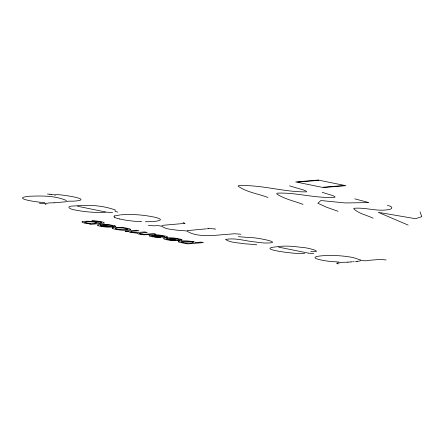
<?xml version="1.0" encoding="UTF-8"?>
<svg xmlns="http://www.w3.org/2000/svg" width="444" height="444" viewBox="0 0 444 444"><rect width="100%" height="100%" fill="white"/><g stroke="black" fill="none" stroke-linecap="round" stroke-linejoin="round"><path stroke-width="0.67" d="M114.58 215.934L120.38 214.879M360.672 260.7L359.396 261.033A15.734 2.192 5.2 0 1 358.935 261.116L357.359 261.327M187.185 230.625L206.471 228.821M161.794 225.491L162.31 225.391A14.819 2.065 5.2 0 1 162.704 225.324L183.733 223.476A14.524 2.02 5.2 0 1 184.049 223.46L185.043 223.376L184.743 223.243A9.03 1.254 5.2 0 1 184.299 223.088L184.049 222.993A12.338 1.715 5.2 0 1 183.405 222.694L183.122 222.505M356.804 261.388L356.243 261.455M356.876 261.383L357.22 261.344M355.527 261.533L354.873 261.599M208.103 228.671L208.785 228.599A10.761 1.499 5.2 0 0 209.174 228.555L210.956 228.582A5.261 0.733 5.2 0 0 211.744 228.682L212.532 228.777A11.683 1.626 5.2 0 0 214.247 228.96M208.647 228.616L207.337 228.743M179.548 240.498L174.548 240.626A7.592 1.054 5.2 0 1 172.91 240.543L172.078 240.476A7.459 1.038 5.2 0 1 168.931 240.115L167.099 239.804A10.589 1.476 5.2 0 1 166.056 239.588L164.935 239.305A7.637 1.066 5.2 0 1 163.697 238.767L163.603 238.639A7.759 1.082 5.2 0 1 163.681 238.4L165.579 237.956A16.622 2.314 5.2 0 1 166.6 237.867L170.352 237.795A7.615 1.06 5.2 0 1 172.389 237.901A7.565 1.054 5.2 0 1 175.674 238.234L180.808 239.238M338.372 262.992L337.523 263.064M113.076 227.045L108.297 227.156A7.592 1.054 5.2 0 1 106.654 227.067L105.827 227.006A7.459 1.038 5.2 0 1 102.681 226.645L100.849 226.329A10.589 1.476 5.2 0 1 99.806 226.113L98.685 225.829M353.824 261.699L352.752 261.793M298.085 182.084L318.365 180.397M323.315 187.213L343.601 185.525M215.212 235.32L234.399 233.755L240.842 234.221M352.048 261.849L351.576 261.888M214.752 235.359C205.905 235.631 195.615 236.169 187.884 231.668A18.015 2.509 5.2 0 0 187.424 231.235A21.373 2.975 5.2 0 0 187.224 231.113L183.206 230.547A20.374 2.836 5.2 0 1 181.801 230.492L177.989 230.269A8.325 1.16 5.2 0 1 176.906 230.181C172.2 229.415 166.927 229.42 162.77 226.878A37.263 5.184 5.2 0 0 162.116 226.373L158.841 225.691A4.584 0.638 5.2 0 0 157.787 225.641L154.135 225.802A3.774 0.527 5.2 0 1 153.263 225.802L148.385 225.358M351.337 261.904L350.854 261.938M337.362 263.076L336.691 263.175L337.157 263.431A12.565 1.748 5.2 0 1 337.412 263.553L338.134 263.947M350.693 261.949L350.372 261.977M121.018 214.824C132.284 213.997 143.673 214.857 154.717 217.216C167.993 220.318 154.457 221.678 149.589 221.673A28.527 3.968 5.2 0 1 146.637 221.75L145.338 221.756M349.883 262.01L348.063 262.127M100.35 224.392L104.096 224.325A7.615 1.06 5.2 0 1 106.138 224.425A7.565 1.054 5.2 0 1 109.424 224.764L114.558 225.768M347.979 262.132L347.641 262.154M347.469 262.165L342.33 262.321A8.275 1.154 5.2 0 1 341.708 262.321L340.509 262.493A9.202 1.282 5.2 0 1 340.254 262.643L340.143 262.682A9.785 1.36 5.2 0 1 338.7 262.97M105.4 212.21C95.565 212.787 85.653 212.038 75.991 210.145C69.58 209.396 64.441 205.961 74.692 205.949A7.626 1.06 5.2 0 0 76.39 205.772C89.244 204.69 102.93 205.5 115.101 209.945A31.907 4.44 5.2 0 1 115.285 210.112L114.957 211.128A4.124 0.572 5.2 0 0 115.385 211.305L117.843 212.193M54.14 202.791L65.423 201.804A35.098 4.884 5.2 0 0 66.461 201.637L68.287 201.176L73.743 201.16A28.96 4.029 5.2 0 0 74.881 201.065C94.961 199.328 59.379 194.2 57.021 194.711A12.377 1.721 5.2 0 0 56.155 194.683L54.235 194.805L55.295 195.421M304.645 253.191C302.186 255.161 251.876 248.967 276.901 246.764C285.797 245.332 294.955 246.542 303.84 247.647C306.993 247.541 325.646 252.47 310.7 251.626M144.306 234.327L144.844 234.31A14.08 1.959 5.2 0 0 146.009 234.232L153.213 233.633L155.583 234.116L144.483 234.826A4.168 0.577 5.2 0 1 143.712 234.782A4.507 0.627 5.2 0 1 142.163 234.632L138.661 234.005A6.05 0.844 5.2 0 1 137.501 233.605L137.218 233.156L131.08 232.478M141.553 221.684L140.842 221.656M140.554 221.645L140.121 221.623A19.603 2.731 5.2 0 1 124.936 220.041L119.48 218.953M308.824 253.163L308.941 253.174A4.829 0.672 5.2 0 1 309.29 253.197L309.868 253.252A14.43 2.009 5.2 0 0 310.334 253.291L313.697 253.574M173.576 238.406L173.304 238.389A5.167 0.722 5.2 0 0 172.222 238.328L169.109 238.361L179.587 240.493M308.597 253.147L278.56 247.13M47.419 194.061L49.223 194.206M49.29 194.211L50.583 194.328M39.333 203.18L44.616 203.696M112.621 212.687L107.06 212.21A2.658 0.372 5.2 0 1 106.715 212.177L105.722 212.016A12.032 1.676 5.2 0 1 105.461 211.954L77.484 206.238M215.629 229.093L214.474 228.982M386.114 259.951L379.953 259.413L369.319 260.312A48.54 6.754 5.2 0 0 368.614 260.373C362.837 262.016 358.103 258.735 352.786 257.481C344.283 255.888 335.592 255.278 326.945 255.494C299.717 256.699 326.273 261.793 335.758 261.782A14.397 2.004 5.2 0 1 336.885 261.888L339.127 262.127M44.894 202.519C41.619 202.925 8.941 198.418 29.038 196.259C41.486 195.826 54.878 195.432 66.445 200.538M50.799 194.35L51.693 194.45M238.323 236.674L249.461 237.562A10.101 1.404 5.2 0 1 250.594 237.629C254.795 237.152 287.618 243.334 264.208 243.001A10.623 1.476 5.2 0 1 261.483 242.757L258.819 242.435A39.422 5.489 5.2 0 1 255.872 242.03C245.882 241.242 235.542 237.523 225.541 239.471C230.458 242.829 238.195 242.657 244.25 243.756A8.386 1.166 5.2 0 0 245.404 243.85L253.696 244.466A28.077 3.907 5.2 0 0 256.743 244.833M51.754 194.461L53.613 194.705M155.167 236.885L154.329 236.746A7.232 1.005 5.2 0 1 153.813 236.646L151.831 236.036L153.213 235.908A2.847 0.394 5.2 0 1 154.629 236.053A10.062 1.399 5.2 0 1 155.095 236.119L159.601 236.791A33.905 4.718 5.2 0 0 160.65 236.941L161.66 237.079A4.712 0.655 5.2 0 0 164.252 237.318A4.656 0.649 5.2 0 0 166.445 237.285M193.268 241.703L192.629 241.58A6.96 0.971 5.2 0 0 189.777 241.175L187.335 240.964A8.159 1.138 5.2 0 0 185.248 240.864L181.79 240.914A16.206 2.253 5.2 0 0 181.074 240.97A12.332 1.715 5.2 0 0 178.682 241.37M84.832 223.077L86.119 223.31A6.249 0.871 5.2 0 0 88.611 223.621L90.565 223.776L89.189 223.887L91.386 224.337L104.229 223.121A5.073 0.705 5.2 0 0 104.379 223.06C103.502 221.462 99.573 221.711 97.669 221.134A6.765 0.944 5.2 0 0 96.12 220.957L95.516 220.901A4.423 0.616 5.2 0 0 93.817 220.818L91.853 220.884L95.088 221.317A2.536 0.355 5.2 0 1 96.526 221.389A4.174 0.583 5.2 0 1 98.157 221.6L98.912 221.728A8.192 1.138 5.2 0 1 99.295 221.8A9.74 1.354 5.2 0 1 99.878 221.917L101.321 222.311A3.519 0.488 5.2 0 1 101.498 222.4M113.337 227.017L102.858 224.892L105.972 224.853A5.167 0.722 5.2 0 1 107.054 224.914L107.326 224.936A5.067 0.705 5.2 0 1 110.545 225.341L112.743 225.99L112.349 226.379L115.529 226.718A7.365 1.027 5.2 0 0 114.591 225.768M158.752 237.118L160.822 237.612L152.048 236.746A9.368 1.304 5.2 0 1 150.216 236.308A9.474 1.321 5.2 0 1 149.889 236.202L149.273 235.953A5.023 0.699 5.2 0 1 149.245 235.592A4.673 0.649 5.2 0 1 149.983 235.437A5.123 0.71 5.2 0 1 150.383 235.403L150.61 235.392A4.545 0.633 5.2 0 1 152.22 235.398A4.229 0.588 5.2 0 1 153.485 235.475L164.058 236.791A2.436 0.339 5.2 0 0 164.535 236.735A2.353 0.327 5.2 0 0 164.718 236.68L160.439 235.586A3.602 0.5 5.2 0 0 159.296 235.475A3.685 0.511 5.2 0 0 158.558 235.431L154.751 234.926L157.004 234.926A5.922 0.827 5.2 0 1 159.329 235.065A5.372 0.749 5.2 0 1 159.923 235.126L165.551 236.086L167.621 236.974A5.295 0.738 5.2 0 1 166.489 237.296M354.806 198.84L368.903 202.597L345.221 202.947L320.901 200.527L317.815 203.252L326.584 207.243L338.078 211.294M289.532 185.842L303.624 190.01L306.277 191.186L306.593 191.864C283.805 192.241 261.2 184.432 238.395 185.714L238.117 186.147C246.72 192.313 258.186 193.723 267.993 197.48M322.172 192.341L332.767 195.571L334.787 196.559L335.054 197.208C315.806 198.729 296.514 192.246 277.217 193.168L276.751 193.534L276.917 194.072C284.787 199.178 294.339 201.088 303.036 204.39M387.446 205.339C388.705 205.716 393.434 206.749 391.319 208.686A40.471 5.633 5.2 0 1 389.849 209.329C378.005 212.121 365.878 207.159 354.012 208.303L353.679 208.702C358.769 213.742 366.783 215.074 373.121 218.204M408.164 225.108L378.327 212.349L415.49 218.698L421.8 216.689L420.08 211.838M45.998 204.54L45.554 204.251A32.873 4.573 5.2 0 0 45.31 204.107L44.983 203.785L48.69 202.969A4.401 0.611 5.2 0 1 49.24 202.919L50.905 202.886A27.739 3.863 5.2 0 0 54.157 202.791M181.491 242.152L181.552 241.775L183.067 241.508A17.022 2.37 5.2 0 1 183.872 241.436L189.383 241.519A4.268 0.594 5.2 0 1 191.675 241.836A4.618 0.644 5.2 0 1 192.058 241.913A4.157 0.577 5.2 0 1 193.273 242.302L193.257 242.679L191.608 242.962A16.228 2.259 5.2 0 1 190.781 243.029L184.882 242.879A4.085 0.566 5.2 0 1 181.524 242.158M114.452 217.199L114.358 217.127A19.514 2.714 5.2 0 1 114.563 215.928M127.611 229.015L126.057 229.609A15.285 2.126 5.2 0 1 125.264 229.681L121.983 229.731A5.012 0.699 5.2 0 1 121.134 229.687L120.296 229.62A4.823 0.672 5.2 0 1 117.543 229.265L117.321 229.221A5.883 0.821 5.2 0 1 116.678 229.087L116.489 229.043A4.812 0.672 5.2 0 1 115.312 228.61C116.866 227.339 120.407 228.033 122.627 228A4.801 0.666 5.2 0 1 125.164 228.321L125.391 228.36A5.877 0.816 5.2 0 1 126.063 228.494L126.263 228.538A4.806 0.672 5.2 0 1 127.617 229.015M182.889 242.579A4.484 0.627 5.2 0 1 182.528 242.502M193.223 241.708A5.828 0.81 5.2 0 1 195.482 242.574L201.065 242.108L203.446 242.591L187.64 243.911L185.498 243.473L187.024 243.345L185.037 243.212A5.772 0.805 5.2 0 1 182.834 242.957L181.463 242.724A7.515 1.043 5.2 0 1 178.766 241.98M178.738 241.98A7.248 1.01 5.2 0 1 178.743 241.375M173.571 238.406A5.067 0.705 5.2 0 1 176.795 238.817L178.993 239.46L178.599 239.849L181.785 240.187A7.365 1.027 5.2 0 0 180.841 239.238M158.769 237.118A3.38 0.472 5.2 0 1 155.139 236.896M130.936 231.851A4.096 0.572 5.2 0 1 131.141 231.463L131.596 231.374A16.65 2.32 5.2 0 1 133.006 231.224L138.928 230.73L136.547 230.242L125.119 231.196L128.854 231.496A6.56 0.91 5.2 0 0 129.265 231.968A6.505 0.905 5.2 0 0 131.085 232.478M130.958 231.857A4.623 0.644 5.2 0 0 132.728 232.334L133.86 232.506A2.292 0.316 5.2 0 0 134.948 232.601L144.894 231.94L147.275 232.423L139.05 233.389A4.329 0.605 5.2 0 0 140.354 233.883A5.295 0.738 5.2 0 0 140.809 233.977A3.036 0.422 5.2 0 0 144.367 234.349M98.685 225.829A7.637 1.066 5.2 0 1 97.447 225.291L97.347 225.164A7.759 1.082 5.2 0 1 97.43 224.93L99.328 224.486A16.622 2.314 5.2 0 1 100.35 224.392M84.754 223.082A7.592 1.054 5.2 0 1 82.268 221.734M82.334 221.745A12.31 1.715 5.2 0 1 84.971 221.328L86.225 221.262A9.979 1.388 5.2 0 1 90.315 221.328L91.536 221.412A6.405 0.894 5.2 0 1 93.895 221.661L97.297 222.278A6.127 0.855 5.2 0 1 98.635 222.738L99.556 222.96A30.941 4.307 5.2 0 0 100.572 222.866L101.21 222.771A4.329 0.599 5.2 0 0 101.532 222.405M119.497 218.953A19.897 2.769 5.2 0 1 114.424 217.199M84.954 222.305L85.082 222.5A4.351 0.605 5.2 0 0 86.408 222.938A4.956 0.688 5.2 0 0 86.808 223.016A4.473 0.622 5.2 0 0 89.361 223.365L94.472 223.437A15.407 2.142 5.2 0 0 95.249 223.371L96.803 222.849A4.501 0.627 5.2 0 0 95.516 222.361A5.3 0.738 5.2 0 0 94.705 222.2A4.468 0.622 5.2 0 0 92.124 221.861L87.518 221.817A16.101 2.242 5.2 0 0 86.708 221.878L84.971 222.266M112.315 227.983L112.265 228.044A7.148 0.993 5.2 0 0 112.343 228.31A8.264 1.149 5.2 0 0 114.319 229.049L117.738 229.703A7.809 1.088 5.2 0 0 121.356 230.114L121.773 230.147A7.77 1.082 5.2 0 0 124.22 230.264L130.536 229.709A7.581 1.054 5.2 0 0 130.242 229.115A9.019 1.254 5.2 0 0 127.661 228.366A11.044 1.537 5.2 0 0 126.695 228.172L124.781 227.861A7.67 1.066 5.2 0 0 121.551 227.506L121.129 227.478A7.348 1.021 5.2 0 0 119.48 227.384L114.879 227.472L112.315 227.983M100.81 225.13L100.694 225.158A5.106 0.71 5.2 0 0 101.682 226.052A6.061 0.844 5.2 0 0 102.342 226.179L103.047 226.301A4.601 0.638 5.2 0 0 105.35 226.579L109.246 226.645L100.81 225.13M167.061 238.606L166.944 238.628A5.106 0.71 5.2 0 0 167.932 239.527A6.061 0.844 5.2 0 0 168.592 239.649L169.297 239.777A4.601 0.638 5.2 0 0 171.6 240.054L175.497 240.115L167.061 238.606M318.209 180.053L295.671 181.929L323.376 187.562L345.915 185.686L318.209 180.053"/></g></svg>
